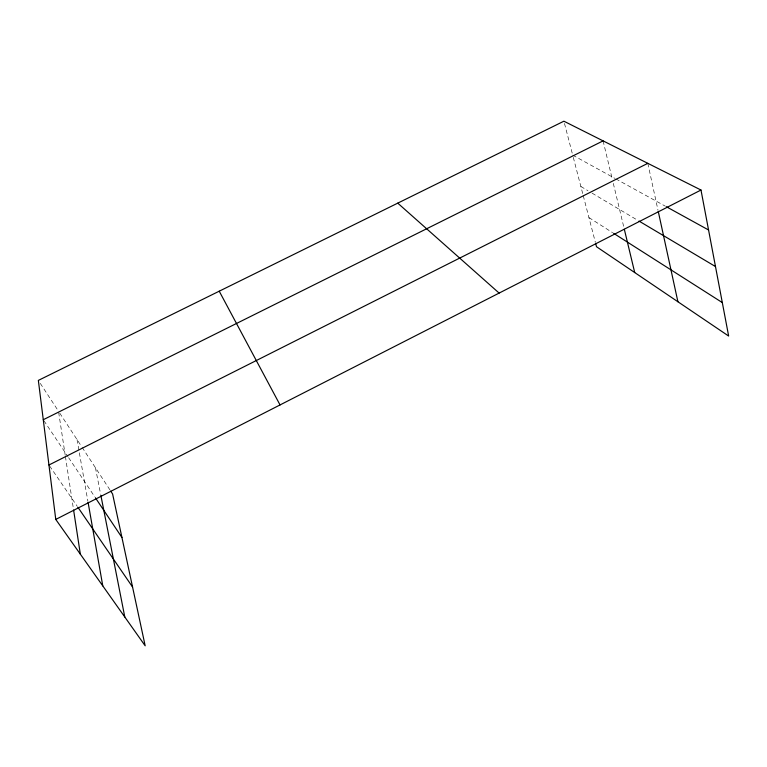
<?xml version="1.0" encoding="UTF-8"?>
<svg xmlns="http://www.w3.org/2000/svg" width="767" height="767" viewBox="0 0 767 767"><rect width="100%" height="100%" fill="white"/><g stroke="black" fill="none" stroke-linecap="round" stroke-linejoin="round"><path stroke-width="0.58" stroke-dasharray="3.83 2.88" d="M572.709 155.135L614.77 178.308M615.796 178.874L665.277 206.141M580.849 186.467L587.982 190.715M592.066 193.14L637.971 220.445M588.941 217.588L612.612 232.679M49.615 465.981L77.218 506.268M43.92 420.69L67.975 456.701M68.627 457.688L94.744 496.776M40.296 383.385L57.841 410.22M59.768 413.164L81.484 446.375M82.117 447.343L110.055 490.075M564.483 123.458L572.422 154.004M573.294 157.369L582.949 194.54M583.246 195.69L595.345 242.247M603.092 140.879L612.219 178.874M613.312 183.409L624.05 228.135M647.808 163.333L658.009 210.263M95.424 467.707L100.64 494.226M77.045 439.587L87.85 501.024M58.666 412.368L65.224 455.282M65.406 456.451L73.239 507.677"/><path stroke-width="1.15" d="M110.688 491.053L112.596 493.967L145.174 645.804L55.761 519.432L700.99 190.034L728.65 336.051L596.505 246.725L595.633 243.36M48.944 465.003L647.808 163.333M43.278 419.722L603.092 140.879M700.99 190.034L563.898 121.196L38.35 380.403L55.761 519.432M666.302 206.707L708.555 229.985M638.997 221.059L715.486 266.552M613.6 233.302L722.313 302.582M397.757 203.14L499.125 293.09M77.898 507.255L132.566 587.033M95.386 497.745L121.934 537.485M219.228 291.192L280.041 404.938M624.328 229.304L634.721 272.563M658.259 211.414L677.903 301.747M100.87 495.377L124.791 616.994M88.052 502.184L102.778 585.883M73.594 510.007L80.343 554.186"/></g></svg>
